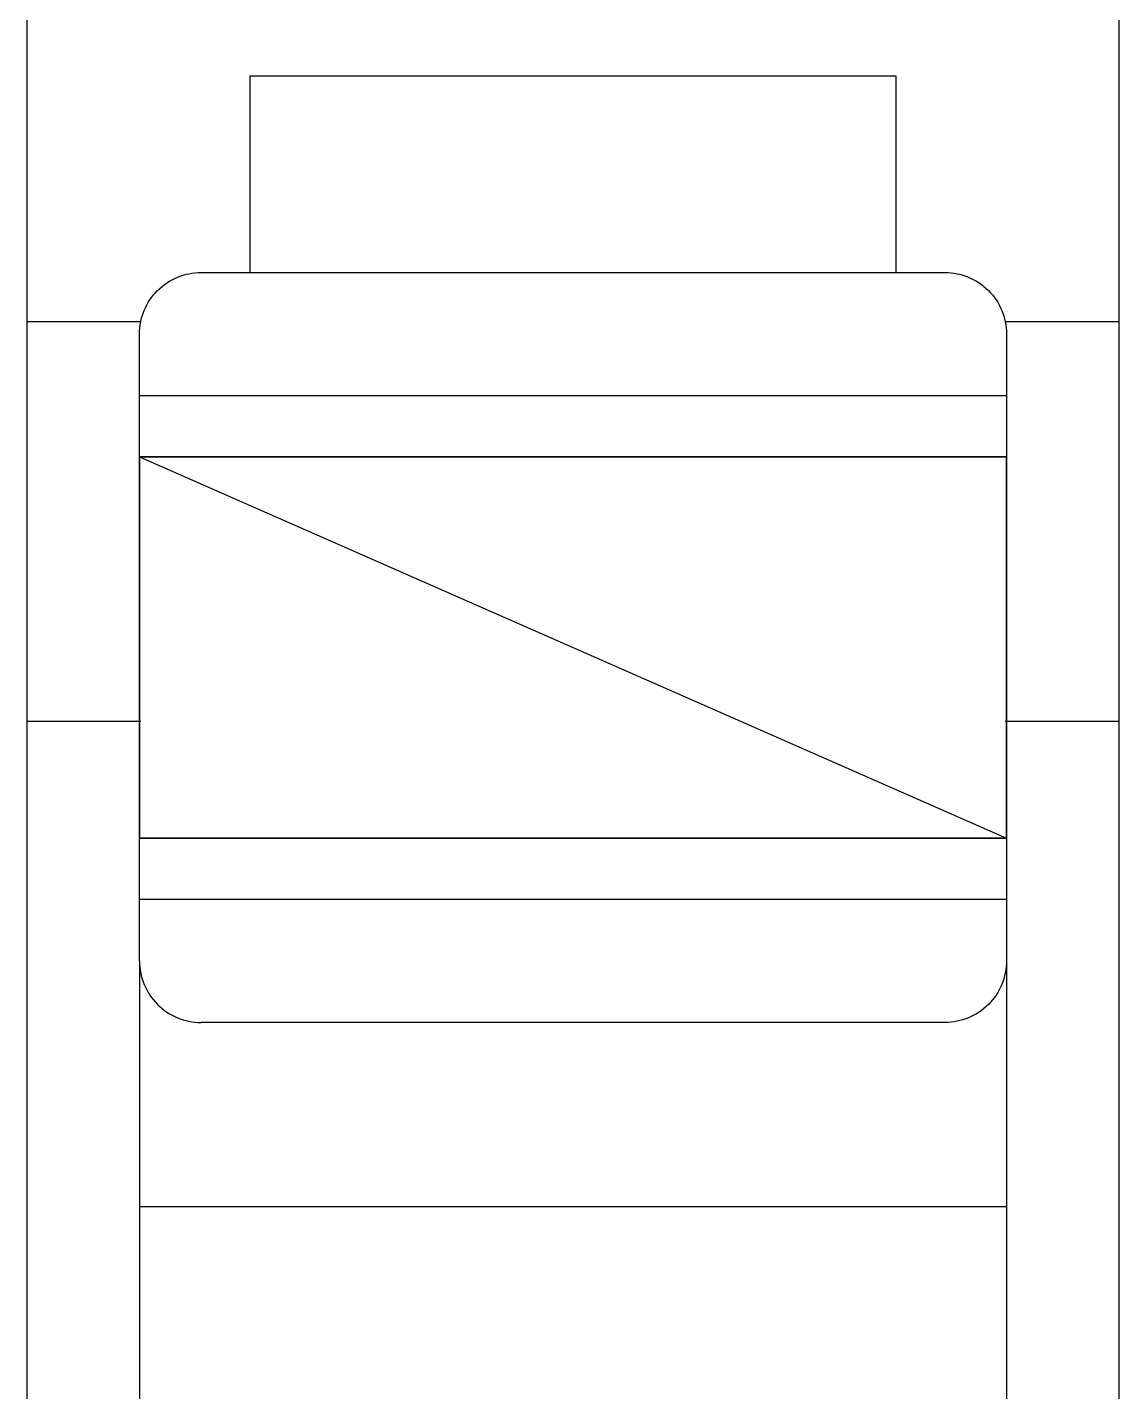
# Model space of a CAD drawing. Header units: millimetres. Extents: x 28713 to 59118, y -54378 to -19615.
# Drawn here: x 38067.56 to 38085.54, y -43666.35 to -43643.88 of the extents above; entities that cross this region are included whole.
import ezdxf

# ---------------------------------------------------------------- set-up
doc = ezdxf.new("R2010")
doc.units = ezdxf.units.MM
doc.header["$LTSCALE"] = 3

msp = doc.modelspace()

# ---------------------------------------------------------------- linework, layer by layer
for p, q in [((38067.564, -43711.097), (38067.564, -43631.616)), ((38085.536, -43631.616), (38085.536, -43711.097)), ((38071.235, -43647.917), (38071.235, -43644.677)), ((38071.235, -43644.677), (38081.866, -43644.677)), ((38081.866, -43644.677), (38081.866, -43647.917)), ((38069.948, -43648.036), (38069.992, -43648.014)), ((38069.992, -43648.014), (38070.037, -43647.994)), ((38070.037, -43647.994), (38070.083, -43647.976)), ((38070.083, -43647.976), (38070.13, -43647.961)), ((38070.13, -43647.961), (38070.178, -43647.947)), ((38070.178, -43647.947), (38070.226, -43647.937)), ((38070.226, -43647.937), (38070.275, -43647.928)), ((38070.275, -43647.928), (38070.324, -43647.922)), ((38070.324, -43647.922), (38070.374, -43647.918)), ((38070.374, -43647.918), (38070.425, -43647.917)), ((38070.425, -43647.917), (38071.235, -43647.917)), ((38071.235, -43647.917), (38081.866, -43647.917)), ((38081.866, -43647.917), (38082.676, -43647.917)), ((38082.676, -43647.917), (38082.676, -43647.917)), ((38082.676, -43647.917), (38082.726, -43647.918)), ((38082.726, -43647.918), (38082.776, -43647.922)), ((38082.776, -43647.922), (38082.825, -43647.928)), ((38082.825, -43647.928), (38082.874, -43647.937)), ((38082.874, -43647.937), (38082.922, -43647.947)), ((38082.922, -43647.947), (38082.97, -43647.961)), ((38082.97, -43647.961), (38083.017, -43647.976)), ((38083.017, -43647.976), (38083.063, -43647.994)), ((38083.063, -43647.994), (38083.108, -43648.014)), ((38083.108, -43648.014), (38083.152, -43648.036)), ((38069.641, -43648.288), (38069.674, -43648.25)), ((38069.674, -43648.25), (38069.709, -43648.214)), ((38069.709, -43648.214), (38069.745, -43648.179)), ((38069.709, -43648.214), (38069.709, -43648.214)), ((38069.745, -43648.179), (38069.783, -43648.146)), ((38069.783, -43648.146), (38069.822, -43648.116)), ((38069.822, -43648.116), (38069.863, -43648.087)), ((38069.863, -43648.087), (38069.904, -43648.061)), ((38069.904, -43648.061), (38069.948, -43648.036)), ((38083.152, -43648.036), (38083.195, -43648.061)), ((38083.195, -43648.061), (38083.237, -43648.087)), ((38083.237, -43648.087), (38083.278, -43648.116)), ((38083.278, -43648.116), (38083.317, -43648.146)), ((38083.317, -43648.146), (38083.355, -43648.179)), ((38083.355, -43648.179), (38083.392, -43648.214)), ((38083.392, -43648.214), (38083.392, -43648.214)), ((38083.392, -43648.214), (38083.426, -43648.25)), ((38083.426, -43648.25), (38083.459, -43648.288)), ((38069.509, -43648.497), (38069.531, -43648.453)), ((38069.531, -43648.453), (38069.556, -43648.409)), ((38069.556, -43648.409), (38069.582, -43648.368)), ((38069.582, -43648.368), (38069.611, -43648.327)), ((38069.611, -43648.327), (38069.641, -43648.288)), ((38083.459, -43648.288), (38083.489, -43648.327)), ((38083.489, -43648.327), (38083.518, -43648.368)), ((38083.518, -43648.368), (38083.545, -43648.409)), ((38083.545, -43648.409), (38083.569, -43648.453)), ((38083.569, -43648.453), (38083.591, -43648.497)), ((38069.432, -43648.731), (38069.442, -43648.683)), ((38069.442, -43648.683), (38069.456, -43648.635)), ((38069.456, -43648.635), (38069.471, -43648.588)), ((38069.471, -43648.588), (38069.489, -43648.542)), ((38069.489, -43648.542), (38069.509, -43648.497)), ((38083.591, -43648.497), (38083.611, -43648.542)), ((38083.611, -43648.542), (38083.629, -43648.588)), ((38083.629, -43648.588), (38083.645, -43648.635)), ((38083.645, -43648.635), (38083.658, -43648.683)), ((38083.658, -43648.683), (38083.669, -43648.731)), ((38067.564, -43648.727), (38069.433, -43648.727)), ((38069.412, -43648.93), (38069.413, -43648.879)), ((38069.413, -43648.879), (38069.417, -43648.829)), ((38069.417, -43648.829), (38069.423, -43648.78)), ((38069.423, -43648.78), (38069.432, -43648.731)), ((38083.668, -43648.727), (38085.536, -43648.727)), ((38083.669, -43648.731), (38083.677, -43648.78)), ((38083.677, -43648.78), (38083.683, -43648.829)), ((38083.683, -43648.829), (38083.687, -43648.879)), ((38083.687, -43648.879), (38083.688, -43648.93)), ((38069.412, -43650.955), (38069.412, -43648.93)), ((38069.412, -43648.93), (38069.412, -43648.93)), ((38083.688, -43648.93), (38083.688, -43650.955)), ((38069.412, -43649.942), (38083.688, -43649.942)), ((38069.412, -43650.955), (38083.688, -43650.955)), ((38069.412, -43657.232), (38069.412, -43650.955)), ((38083.688, -43650.955), (38083.688, -43657.232)), ((38067.564, -43655.308), (38069.433, -43655.308)), ((38083.668, -43655.308), (38085.536, -43655.308)), ((38069.412, -43659.257), (38069.412, -43657.232)), ((38083.688, -43657.232), (38069.412, -43657.232)), ((38083.688, -43657.232), (38083.688, -43659.257)), ((38083.688, -43658.245), (38069.412, -43658.245)), ((38069.412, -43659.257), (38069.412, -43659.257)), ((38069.412, -43659.257), (38069.413, -43659.307)), ((38069.412, -43659.257), (38069.412, -43690.645)), ((38083.688, -43659.257), (38083.687, -43659.307)), ((38083.688, -43659.257), (38083.688, -43659.257)), ((38083.688, -43659.257), (38083.688, -43690.645)), ((38069.413, -43659.307), (38069.417, -43659.357)), ((38069.417, -43659.357), (38069.423, -43659.407)), ((38069.423, -43659.407), (38069.432, -43659.455)), ((38069.432, -43659.455), (38069.442, -43659.504)), ((38083.669, -43659.455), (38083.658, -43659.504)), ((38083.677, -43659.407), (38083.669, -43659.455)), ((38083.683, -43659.357), (38083.677, -43659.407)), ((38083.687, -43659.307), (38083.683, -43659.357)), ((38069.442, -43659.504), (38069.456, -43659.551)), ((38069.456, -43659.551), (38069.471, -43659.598)), ((38069.471, -43659.598), (38069.489, -43659.645)), ((38069.489, -43659.645), (38069.509, -43659.69)), ((38069.509, -43659.69), (38069.531, -43659.734)), ((38083.591, -43659.69), (38083.569, -43659.734)), ((38083.611, -43659.645), (38083.591, -43659.69)), ((38083.629, -43659.598), (38083.611, -43659.645)), ((38083.645, -43659.551), (38083.629, -43659.598)), ((38083.658, -43659.504), (38083.645, -43659.551)), ((38069.531, -43659.734), (38069.556, -43659.777)), ((38069.556, -43659.777), (38069.582, -43659.819)), ((38069.582, -43659.819), (38069.611, -43659.859)), ((38069.611, -43659.859), (38069.641, -43659.899)), ((38069.641, -43659.899), (38069.674, -43659.937)), ((38069.674, -43659.937), (38069.709, -43659.973)), ((38083.426, -43659.937), (38083.392, -43659.973)), ((38083.459, -43659.899), (38083.426, -43659.937)), ((38083.489, -43659.859), (38083.459, -43659.899)), ((38083.518, -43659.819), (38083.489, -43659.859)), ((38083.545, -43659.777), (38083.518, -43659.819)), ((38083.569, -43659.734), (38083.545, -43659.777)), ((38069.709, -43659.973), (38069.709, -43659.973)), ((38069.709, -43659.973), (38069.745, -43660.008)), ((38069.745, -43660.008), (38069.783, -43660.04)), ((38069.783, -43660.04), (38069.822, -43660.071)), ((38069.822, -43660.071), (38069.863, -43660.099)), ((38069.863, -43660.099), (38069.904, -43660.126)), ((38069.904, -43660.126), (38069.948, -43660.15)), ((38069.948, -43660.15), (38069.992, -43660.172)), ((38083.152, -43660.15), (38083.108, -43660.172)), ((38083.195, -43660.126), (38083.152, -43660.15)), ((38083.237, -43660.099), (38083.195, -43660.126)), ((38083.278, -43660.071), (38083.237, -43660.099)), ((38083.317, -43660.04), (38083.278, -43660.071)), ((38083.355, -43660.008), (38083.317, -43660.04)), ((38083.392, -43659.973), (38083.355, -43660.008)), ((38083.392, -43659.973), (38083.392, -43659.973)), ((38069.992, -43660.172), (38070.037, -43660.193)), ((38070.037, -43660.193), (38070.083, -43660.21)), ((38070.083, -43660.21), (38070.13, -43660.226)), ((38070.13, -43660.226), (38070.178, -43660.239)), ((38070.178, -43660.239), (38070.226, -43660.25)), ((38070.226, -43660.25), (38070.275, -43660.258)), ((38070.275, -43660.258), (38070.324, -43660.265)), ((38070.324, -43660.265), (38070.374, -43660.268)), ((38070.374, -43660.268), (38070.425, -43660.27)), ((38082.676, -43660.27), (38070.425, -43660.27)), ((38082.726, -43660.268), (38082.676, -43660.27)), ((38082.776, -43660.265), (38082.726, -43660.268)), ((38082.825, -43660.258), (38082.776, -43660.265)), ((38082.874, -43660.25), (38082.825, -43660.258)), ((38082.922, -43660.239), (38082.874, -43660.25)), ((38082.97, -43660.226), (38082.922, -43660.239)), ((38083.017, -43660.21), (38082.97, -43660.226)), ((38083.063, -43660.193), (38083.017, -43660.21)), ((38083.108, -43660.172), (38083.063, -43660.193)), ((38083.688, -43663.307), (38069.412, -43663.307))]:
    msp.add_line(p, q)
at = {"color": 144}
for p, q in [((38069.412, -43650.955), (38083.688, -43650.955)), ((38069.412, -43650.955), (38069.412, -43650.955)), ((38069.412, -43650.955), (38083.688, -43657.232)), ((38069.412, -43657.232), (38069.412, -43650.955)), ((38069.412, -43650.955), (38083.688, -43657.232)), ((38083.688, -43650.955), (38069.412, -43650.955)), ((38069.412, -43650.955), (38083.688, -43650.955)), ((38069.412, -43650.955), (38069.412, -43657.232)), ((38083.688, -43657.232), (38083.688, -43650.955)), ((38083.688, -43650.955), (38083.688, -43657.232)), ((38083.688, -43657.232), (38069.412, -43657.232)), ((38069.412, -43657.232), (38083.688, -43657.232)), ((38069.412, -43657.232), (38069.412, -43657.232)), ((38069.412, -43657.232), (38083.688, -43657.232))]:
    msp.add_line(p, q, dxfattribs=at)

doc.saveas('drawing.dxf')
